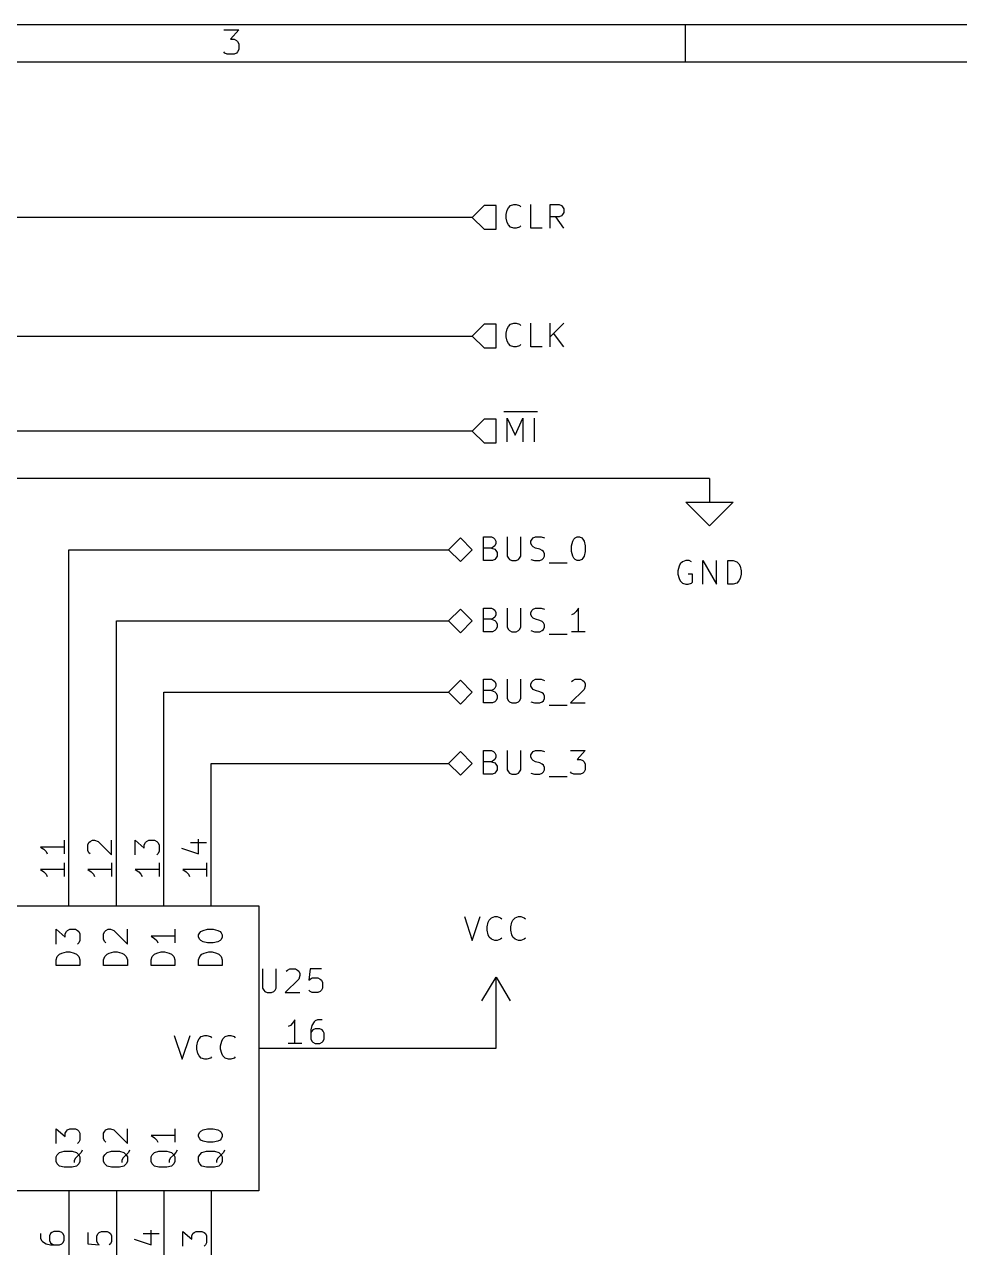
# Model space of a CAD drawing. Extents: x 0.4 to 11.3, y -7.9 to -0.4.
# Drawn here: x 4.906 to 6.877, y -2.97 to -0.394 of the extents above; entities that cross this region are included whole.
import ezdxf

# ---------------------------------------------------------------- set-up
doc = ezdxf.new("R2010")
doc.units = 0
doc.header["$MEASUREMENT"] = 0
for name, color, linetype in [('BROWN2', 54, 'CONTINUOUS'), ('CYAN2', 4, 'CONTINUOUS'), ('GREEN3', 91, 'CONTINUOUS'), ('LYELLOW', 51, 'CONTINUOUS'), ('RED2', 1, 'CONTINUOUS'), ('RED3', 11, 'CONTINUOUS')]:
    doc.layers.add(name, color=color, linetype=linetype)

msp = doc.modelspace()

# ---------------------------------------------------------------- linework, layer by layer
at = {"layer": 'BROWN2', "linetype": 'CONTINUOUS'}
for p, q in [((5.9307, -0.7752), (5.9378, -0.7728)), ((5.9378, -0.7728), (5.9426, -0.7728)), ((5.9426, -0.7728), (5.9497, -0.7752)), ((5.9735, -0.8228), (5.9735, -0.7728)), ((6.014, -0.8228), (6.014, -0.7728)), ((6.014, -0.7728), (6.033, -0.7728)), ((6.033, -0.7728), (6.0378, -0.7752)), ((5.875, -0.775), (5.85, -0.8)), ((5.9, -0.775), (5.875, -0.775)), ((5.9, -0.825), (5.9, -0.775)), ((5.9211, -0.7942), (5.9235, -0.7847)), ((5.9211, -0.8014), (5.9211, -0.7942)), ((5.9235, -0.7847), (5.9259, -0.7799)), ((5.9259, -0.7799), (5.9307, -0.7752)), ((5.9497, -0.7752), (5.9521, -0.7776)), ((6.0378, -0.7966), (6.033, -0.799)), ((6.0378, -0.7752), (6.0402, -0.7776)), ((6.0402, -0.7942), (6.0378, -0.7966)), ((6.0402, -0.7776), (6.0426, -0.7823)), ((6.0426, -0.7895), (6.0402, -0.7942)), ((6.0426, -0.7823), (6.0426, -0.7895)), ((5.85, -0.8), (5.875, -0.825)), ((5.9235, -0.8109), (5.9211, -0.8014)), ((5.9259, -0.8157), (5.9235, -0.8109)), ((5.9307, -0.8204), (5.9259, -0.8157)), ((5.9378, -0.8228), (5.9307, -0.8204)), ((5.9426, -0.8228), (5.9378, -0.8228)), ((5.9497, -0.8204), (5.9426, -0.8228)), ((5.9521, -0.818), (5.9497, -0.8204)), ((5.9973, -0.8228), (5.9735, -0.8228)), ((6.033, -0.799), (6.014, -0.799)), ((6.0426, -0.8228), (6.0259, -0.799)), ((5.875, -0.825), (5.9, -0.825)), ((5.875, -1.025), (5.85, -1.05)), ((5.9, -1.025), (5.875, -1.025)), ((5.9, -1.075), (5.9, -1.025)), ((5.9235, -1.0347), (5.9259, -1.0299)), ((5.9259, -1.0299), (5.9307, -1.0252)), ((5.9307, -1.0252), (5.9378, -1.0228)), ((5.9378, -1.0228), (5.9426, -1.0228)), ((5.9426, -1.0228), (5.9497, -1.0252)), ((5.9497, -1.0252), (5.9521, -1.0276)), ((5.9735, -1.0728), (5.9735, -1.0228)), ((6.014, -1.0728), (6.014, -1.0228)), ((6.0426, -1.0228), (6.014, -1.0514)), ((5.85, -1.05), (5.875, -1.075)), ((5.9211, -1.0442), (5.9235, -1.0347)), ((5.9211, -1.0514), (5.9211, -1.0442)), ((5.9235, -1.0609), (5.9211, -1.0514)), ((6.0426, -1.0728), (6.0211, -1.0442)), ((5.875, -1.075), (5.9, -1.075)), ((5.9259, -1.0657), (5.9235, -1.0609)), ((5.9307, -1.0704), (5.9259, -1.0657)), ((5.9378, -1.0728), (5.9307, -1.0704)), ((5.9426, -1.0728), (5.9378, -1.0728)), ((5.9497, -1.0704), (5.9426, -1.0728)), ((5.9521, -1.068), (5.9497, -1.0704)), ((5.9973, -1.0728), (5.9735, -1.0728)), ((5.9166, -1.2089), (5.9876, -1.2089)), ((5.875, -1.225), (5.85, -1.25)), ((5.9, -1.225), (5.875, -1.225)), ((5.9, -1.275), (5.9, -1.225)), ((5.9235, -1.2728), (5.9235, -1.2228)), ((5.9235, -1.2228), (5.9402, -1.2585)), ((5.9402, -1.2585), (5.9568, -1.2228)), ((5.9568, -1.2228), (5.9568, -1.2728)), ((5.9807, -1.2728), (5.9807, -1.2228)), ((5.85, -1.25), (5.875, -1.275)), ((5.875, -1.275), (5.9, -1.275)), ((5.8, -1.5), (5.825, -1.475)), ((5.825, -1.475), (5.85, -1.5)), ((5.8735, -1.5228), (5.8735, -1.4728)), ((5.8735, -1.4728), (5.8902, -1.4728)), ((5.8902, -1.4728), (5.8949, -1.4752)), ((5.8949, -1.4752), (5.8973, -1.4776)), ((5.8973, -1.4919), (5.8949, -1.4942)), ((5.8973, -1.4776), (5.8997, -1.4823)), ((5.8997, -1.4871), (5.8973, -1.4919)), ((5.8997, -1.4823), (5.8997, -1.4871)), ((5.9235, -1.4728), (5.9235, -1.5133)), ((5.9521, -1.5133), (5.9521, -1.4728)), ((5.9735, -1.4823), (5.9759, -1.4776)), ((5.9735, -1.4871), (5.9735, -1.4823)), ((5.9759, -1.4919), (5.9735, -1.4871)), ((5.9759, -1.4776), (5.9783, -1.4752)), ((5.9783, -1.4942), (5.9759, -1.4919)), ((5.9783, -1.4752), (5.983, -1.4728)), ((5.983, -1.4728), (5.9949, -1.4728)), ((5.9949, -1.4728), (6.0021, -1.4752)), ((6.0592, -1.4919), (6.0616, -1.4823)), ((6.0592, -1.5038), (6.0592, -1.4919)), ((6.0616, -1.4823), (6.064, -1.4776)), ((6.064, -1.4776), (6.0664, -1.4752)), ((6.0664, -1.4752), (6.0711, -1.4728)), ((6.0711, -1.4728), (6.0759, -1.4728)), ((6.0759, -1.4728), (6.0807, -1.4752)), ((6.0807, -1.4752), (6.083, -1.4776)), ((6.083, -1.4776), (6.0854, -1.4823)), ((6.0854, -1.4823), (6.0878, -1.4919)), ((6.0878, -1.4919), (6.0878, -1.5038)), ((5.825, -1.525), (5.8, -1.5)), ((5.85, -1.5), (5.825, -1.525)), ((5.8902, -1.4966), (5.8735, -1.4966)), ((5.8949, -1.4942), (5.8902, -1.4966)), ((5.8902, -1.4966), (5.8973, -1.499)), ((5.8973, -1.499), (5.8997, -1.5014)), ((5.8997, -1.518), (5.8973, -1.5204)), ((5.8997, -1.5014), (5.9021, -1.5061)), ((5.9021, -1.5133), (5.8997, -1.518)), ((5.9021, -1.5061), (5.9021, -1.5133)), ((5.9235, -1.5133), (5.9259, -1.518)), ((5.9259, -1.518), (5.9283, -1.5204)), ((5.9473, -1.5204), (5.9497, -1.518)), ((5.9497, -1.518), (5.9521, -1.5133)), ((5.983, -1.4966), (5.9783, -1.4942)), ((5.9926, -1.499), (5.983, -1.4966)), ((5.9973, -1.5014), (5.9926, -1.499)), ((5.9997, -1.5038), (5.9973, -1.5014)), ((5.9973, -1.5204), (5.9997, -1.518)), ((6.0021, -1.5085), (5.9997, -1.5038)), ((5.9997, -1.518), (6.0021, -1.5133)), ((6.0021, -1.5133), (6.0021, -1.5085)), ((6.0616, -1.5133), (6.0592, -1.5038)), ((6.064, -1.518), (6.0616, -1.5133)), ((6.0664, -1.5204), (6.064, -1.518)), ((6.083, -1.518), (6.0807, -1.5204)), ((6.0854, -1.5133), (6.083, -1.518)), ((6.0878, -1.5038), (6.0854, -1.5133)), ((5.8926, -1.5228), (5.8735, -1.5228)), ((5.8973, -1.5204), (5.8926, -1.5228)), ((5.9283, -1.5204), (5.933, -1.5228)), ((5.933, -1.5228), (5.9426, -1.5228)), ((5.9426, -1.5228), (5.9473, -1.5204)), ((5.9735, -1.5204), (5.9807, -1.5228)), ((5.9807, -1.5228), (5.9926, -1.5228)), ((5.9926, -1.5228), (5.9973, -1.5204)), ((6.0116, -1.5276), (6.0497, -1.5276)), ((6.0711, -1.5228), (6.0664, -1.5204)), ((6.0759, -1.5228), (6.0711, -1.5228)), ((6.0807, -1.5204), (6.0759, -1.5228)), ((5.8735, -1.6728), (5.8735, -1.6228)), ((5.8735, -1.6228), (5.8902, -1.6228)), ((5.8902, -1.6228), (5.8949, -1.6252)), ((5.9235, -1.6228), (5.9235, -1.6633)), ((5.9521, -1.6633), (5.9521, -1.6228)), ((5.9783, -1.6252), (5.983, -1.6228)), ((5.983, -1.6228), (5.9949, -1.6228)), ((5.9949, -1.6228), (6.0021, -1.6252)), ((6.0735, -1.6228), (6.0688, -1.6299)), ((6.0735, -1.6728), (6.0735, -1.6228)), ((5.8, -1.65), (5.825, -1.625)), ((5.825, -1.625), (5.85, -1.65)), ((5.8902, -1.6466), (5.8735, -1.6466)), ((5.8949, -1.6442), (5.8902, -1.6466)), ((5.8902, -1.6466), (5.8973, -1.649)), ((5.8949, -1.6252), (5.8973, -1.6276)), ((5.8973, -1.6419), (5.8949, -1.6442)), ((5.8973, -1.6276), (5.8997, -1.6323)), ((5.8997, -1.6371), (5.8973, -1.6419)), ((5.8997, -1.6323), (5.8997, -1.6371)), ((5.9735, -1.6323), (5.9759, -1.6276)), ((5.9735, -1.6371), (5.9735, -1.6323)), ((5.9759, -1.6419), (5.9735, -1.6371)), ((5.9759, -1.6276), (5.9783, -1.6252)), ((5.9783, -1.6442), (5.9759, -1.6419)), ((5.983, -1.6466), (5.9783, -1.6442)), ((5.9926, -1.649), (5.983, -1.6466)), ((6.064, -1.6347), (6.0592, -1.6371)), ((6.0688, -1.6299), (6.064, -1.6347)), ((5.825, -1.675), (5.8, -1.65)), ((5.85, -1.65), (5.825, -1.675)), ((5.8926, -1.6728), (5.8735, -1.6728)), ((5.8973, -1.6704), (5.8926, -1.6728)), ((5.8973, -1.649), (5.8997, -1.6514)), ((5.8997, -1.668), (5.8973, -1.6704)), ((5.8997, -1.6514), (5.9021, -1.6561)), ((5.9021, -1.6633), (5.8997, -1.668)), ((5.9021, -1.6561), (5.9021, -1.6633)), ((5.9235, -1.6633), (5.9259, -1.668)), ((5.9259, -1.668), (5.9283, -1.6704)), ((5.9283, -1.6704), (5.933, -1.6728)), ((5.933, -1.6728), (5.9426, -1.6728)), ((5.9426, -1.6728), (5.9473, -1.6704)), ((5.9473, -1.6704), (5.9497, -1.668)), ((5.9497, -1.668), (5.9521, -1.6633)), ((5.9735, -1.6704), (5.9807, -1.6728)), ((5.9807, -1.6728), (5.9926, -1.6728)), ((5.9973, -1.6514), (5.9926, -1.649)), ((5.9926, -1.6728), (5.9973, -1.6704)), ((5.9997, -1.6538), (5.9973, -1.6514)), ((5.9973, -1.6704), (5.9997, -1.668)), ((6.0021, -1.6585), (5.9997, -1.6538)), ((5.9997, -1.668), (6.0021, -1.6633)), ((6.0021, -1.6633), (6.0021, -1.6585)), ((6.0878, -1.6728), (6.0592, -1.6728)), ((6.0116, -1.6776), (6.0497, -1.6776)), ((5.8, -1.8), (5.825, -1.775)), ((5.825, -1.775), (5.85, -1.8)), ((5.8735, -1.8228), (5.8735, -1.7728)), ((5.8735, -1.7728), (5.8902, -1.7728)), ((5.8902, -1.7728), (5.8949, -1.7752)), ((5.8949, -1.7752), (5.8973, -1.7776)), ((5.9235, -1.7728), (5.9235, -1.8133)), ((5.9521, -1.8133), (5.9521, -1.7728)), ((5.9759, -1.7776), (5.9783, -1.7752)), ((5.9783, -1.7752), (5.983, -1.7728)), ((5.983, -1.7728), (5.9949, -1.7728)), ((5.9949, -1.7728), (6.0021, -1.7752)), ((6.0592, -1.7776), (6.0616, -1.7752)), ((6.0616, -1.7752), (6.0664, -1.7728)), ((6.0664, -1.7728), (6.0783, -1.7728)), ((6.0783, -1.7728), (6.083, -1.7752)), ((6.083, -1.7752), (6.0854, -1.7776)), ((5.825, -1.825), (5.8, -1.8)), ((5.85, -1.8), (5.825, -1.825)), ((5.8902, -1.7966), (5.8735, -1.7966)), ((5.8949, -1.7942), (5.8902, -1.7966)), ((5.8902, -1.7966), (5.8973, -1.799)), ((5.8973, -1.7919), (5.8949, -1.7942)), ((5.8973, -1.7776), (5.8997, -1.7823)), ((5.8997, -1.7871), (5.8973, -1.7919)), ((5.8973, -1.799), (5.8997, -1.8014)), ((5.8997, -1.7823), (5.8997, -1.7871)), ((5.8997, -1.8014), (5.9021, -1.8061)), ((5.9735, -1.7823), (5.9759, -1.7776)), ((5.9735, -1.7871), (5.9735, -1.7823)), ((5.9759, -1.7919), (5.9735, -1.7871)), ((5.9783, -1.7942), (5.9759, -1.7919)), ((5.983, -1.7966), (5.9783, -1.7942)), ((5.9926, -1.799), (5.983, -1.7966)), ((5.9973, -1.8014), (5.9926, -1.799)), ((5.9997, -1.8038), (5.9973, -1.8014)), ((6.0854, -1.7942), (6.0568, -1.8228)), ((6.0854, -1.7776), (6.0878, -1.7823)), ((6.0878, -1.7871), (6.0854, -1.7942)), ((6.0878, -1.7823), (6.0878, -1.7871)), ((5.8926, -1.8228), (5.8735, -1.8228)), ((5.8973, -1.8204), (5.8926, -1.8228)), ((5.8997, -1.818), (5.8973, -1.8204)), ((5.9021, -1.8133), (5.8997, -1.818)), ((5.9021, -1.8061), (5.9021, -1.8133)), ((5.9235, -1.8133), (5.9259, -1.818)), ((5.9259, -1.818), (5.9283, -1.8204)), ((5.9283, -1.8204), (5.933, -1.8228)), ((5.933, -1.8228), (5.9426, -1.8228)), ((5.9426, -1.8228), (5.9473, -1.8204)), ((5.9473, -1.8204), (5.9497, -1.818)), ((5.9497, -1.818), (5.9521, -1.8133)), ((5.9735, -1.8204), (5.9807, -1.8228)), ((5.9807, -1.8228), (5.9926, -1.8228)), ((5.9926, -1.8228), (5.9973, -1.8204)), ((5.9973, -1.8204), (5.9997, -1.818)), ((6.0021, -1.8085), (5.9997, -1.8038)), ((5.9997, -1.818), (6.0021, -1.8133)), ((6.0021, -1.8133), (6.0021, -1.8085)), ((6.0116, -1.8276), (6.0497, -1.8276)), ((6.0568, -1.8228), (6.0878, -1.8228)), ((5.8, -1.95), (5.825, -1.925)), ((5.825, -1.925), (5.85, -1.95)), ((5.8735, -1.9728), (5.8735, -1.9228)), ((5.8735, -1.9228), (5.8902, -1.9228)), ((5.8902, -1.9228), (5.8949, -1.9252)), ((5.8949, -1.9252), (5.8973, -1.9276)), ((5.8973, -1.9276), (5.8997, -1.9323)), ((5.9235, -1.9228), (5.9235, -1.9633)), ((5.9521, -1.9633), (5.9521, -1.9228)), ((5.9735, -1.9323), (5.9759, -1.9276)), ((5.9759, -1.9276), (5.9783, -1.9252)), ((5.9783, -1.9252), (5.983, -1.9228)), ((5.983, -1.9228), (5.9949, -1.9228)), ((5.9949, -1.9228), (6.0021, -1.9252)), ((6.0568, -1.9228), (6.0878, -1.9228)), ((6.0878, -1.9228), (6.0711, -1.9419)), ((5.825, -1.975), (5.8, -1.95)), ((5.85, -1.95), (5.825, -1.975)), ((5.8902, -1.9466), (5.8735, -1.9466)), ((5.8949, -1.9442), (5.8902, -1.9466)), ((5.8902, -1.9466), (5.8973, -1.949)), ((5.8973, -1.9419), (5.8949, -1.9442)), ((5.8997, -1.9371), (5.8973, -1.9419)), ((5.8973, -1.949), (5.8997, -1.9514)), ((5.8997, -1.9323), (5.8997, -1.9371)), ((5.8997, -1.9514), (5.9021, -1.9561)), ((5.9021, -1.9561), (5.9021, -1.9633)), ((5.9735, -1.9371), (5.9735, -1.9323)), ((5.9759, -1.9419), (5.9735, -1.9371)), ((5.9783, -1.9442), (5.9759, -1.9419)), ((5.983, -1.9466), (5.9783, -1.9442)), ((5.9926, -1.949), (5.983, -1.9466)), ((5.9973, -1.9514), (5.9926, -1.949)), ((5.9997, -1.9538), (5.9973, -1.9514)), ((6.0021, -1.9585), (5.9997, -1.9538)), ((6.0711, -1.9419), (6.0783, -1.9419)), ((6.0783, -1.9419), (6.083, -1.9442)), ((6.083, -1.9442), (6.0854, -1.9466)), ((6.0854, -1.9466), (6.0878, -1.9514)), ((6.0878, -1.9514), (6.0878, -1.9633)), ((5.8926, -1.9728), (5.8735, -1.9728)), ((5.8973, -1.9704), (5.8926, -1.9728)), ((5.8997, -1.968), (5.8973, -1.9704)), ((5.9021, -1.9633), (5.8997, -1.968)), ((5.9235, -1.9633), (5.9259, -1.968)), ((5.9259, -1.968), (5.9283, -1.9704)), ((5.9283, -1.9704), (5.933, -1.9728)), ((5.933, -1.9728), (5.9426, -1.9728)), ((5.9426, -1.9728), (5.9473, -1.9704)), ((5.9473, -1.9704), (5.9497, -1.968)), ((5.9497, -1.968), (5.9521, -1.9633)), ((5.9735, -1.9704), (5.9807, -1.9728)), ((5.9807, -1.9728), (5.9926, -1.9728)), ((5.9926, -1.9728), (5.9973, -1.9704)), ((5.9973, -1.9704), (5.9997, -1.968)), ((5.9997, -1.968), (6.0021, -1.9633)), ((6.0021, -1.9633), (6.0021, -1.9585)), ((6.0116, -1.9776), (6.0497, -1.9776)), ((6.0592, -1.9704), (6.0568, -1.968)), ((6.064, -1.9728), (6.0592, -1.9704)), ((6.0783, -1.9728), (6.064, -1.9728)), ((6.083, -1.9704), (6.0783, -1.9728)), ((6.0854, -1.968), (6.083, -1.9704)), ((6.0878, -1.9633), (6.0854, -1.968))]:
    msp.add_line(p, q, dxfattribs=at)
at = {"layer": 'CYAN2', "linetype": 'CONTINUOUS'}
for p, q in [((6.2857, -1.5347), (6.2833, -1.5442)), ((6.2833, -1.5442), (6.2833, -1.5514)), ((6.2881, -1.5299), (6.2857, -1.5347)), ((6.2929, -1.5252), (6.2881, -1.5299)), ((6.3, -1.5228), (6.2929, -1.5252)), ((6.3071, -1.5228), (6.3, -1.5228)), ((6.3119, -1.5252), (6.3071, -1.5228)), ((6.3357, -1.5728), (6.3357, -1.5228)), ((6.3357, -1.5228), (6.3643, -1.5728)), ((6.3643, -1.5728), (6.3643, -1.5228)), ((6.3881, -1.5728), (6.3881, -1.5228)), ((6.3881, -1.5228), (6.4, -1.5228)), ((6.4, -1.5228), (6.4071, -1.5252)), ((6.4071, -1.5252), (6.4119, -1.5299)), ((6.4119, -1.5299), (6.4143, -1.5347)), ((6.4143, -1.5347), (6.4167, -1.5442)), ((6.4167, -1.5442), (6.4167, -1.5514)), ((6.2833, -1.5514), (6.2857, -1.5609)), ((6.2857, -1.5609), (6.2881, -1.5657)), ((6.2881, -1.5657), (6.2929, -1.5704)), ((6.2929, -1.5704), (6.3, -1.5728)), ((6.3143, -1.5514), (6.3048, -1.5514)), ((6.3048, -1.5728), (6.3119, -1.5704)), ((6.3119, -1.5704), (6.3143, -1.568)), ((6.3143, -1.568), (6.3143, -1.5514)), ((6.4071, -1.5704), (6.4, -1.5728)), ((6.4119, -1.5657), (6.4071, -1.5704)), ((6.4143, -1.5609), (6.4119, -1.5657)), ((6.4167, -1.5514), (6.4143, -1.5609)), ((6.3, -1.5728), (6.3048, -1.5728)), ((6.4, -1.5728), (6.3881, -1.5728)), ((5.8333, -2.2728), (5.85, -2.3228)), ((5.85, -2.3228), (5.8667, -2.2728)), ((5.881, -2.2942), (5.8833, -2.2847)), ((5.8833, -2.2847), (5.8857, -2.2799)), ((5.8857, -2.2799), (5.8905, -2.2752)), ((5.8905, -2.2752), (5.8976, -2.2728)), ((5.8976, -2.2728), (5.9024, -2.2728)), ((5.9024, -2.2728), (5.9095, -2.2752)), ((5.9095, -2.2752), (5.9119, -2.2776)), ((5.931, -2.2942), (5.9333, -2.2847)), ((5.9333, -2.2847), (5.9357, -2.2799)), ((5.9357, -2.2799), (5.9405, -2.2752)), ((5.9405, -2.2752), (5.9476, -2.2728)), ((5.9476, -2.2728), (5.9524, -2.2728)), ((5.9524, -2.2728), (5.9595, -2.2752)), ((5.9595, -2.2752), (5.9619, -2.2776)), ((4.9731, -2.3305), (4.9731, -2.2995)), ((4.9731, -2.2995), (4.9922, -2.3162)), ((4.9922, -2.309), (4.9946, -2.3043)), ((4.9922, -2.3162), (4.9922, -2.309)), ((4.9946, -2.3043), (4.9969, -2.3019)), ((4.9969, -2.3019), (5.0017, -2.2995)), ((5.0017, -2.2995), (5.0136, -2.2995)), ((5.0136, -2.2995), (5.0184, -2.3019)), ((5.0184, -2.3019), (5.0208, -2.3043)), ((5.0208, -2.3043), (5.0231, -2.309)), ((5.0231, -2.309), (5.0231, -2.3233)), ((5.0731, -2.309), (5.0755, -2.3043)), ((5.0731, -2.3209), (5.0731, -2.309)), ((5.0755, -2.3043), (5.0779, -2.3019)), ((5.0779, -2.3019), (5.0827, -2.2995)), ((5.0827, -2.2995), (5.0874, -2.2995)), ((5.0874, -2.2995), (5.0946, -2.3019)), ((5.0946, -2.3019), (5.1231, -2.3305)), ((5.1231, -2.3305), (5.1231, -2.2995)), ((5.2231, -2.3138), (5.1731, -2.3138)), ((5.1731, -2.3138), (5.1803, -2.3186)), ((5.2231, -2.2995), (5.2231, -2.3281)), ((5.2731, -2.3114), (5.2755, -2.3067)), ((5.2731, -2.3162), (5.2731, -2.3114)), ((5.2755, -2.3209), (5.2731, -2.3162)), ((5.2755, -2.3067), (5.2779, -2.3043)), ((5.2779, -2.3043), (5.2827, -2.3019)), ((5.2827, -2.3019), (5.2922, -2.2995)), ((5.2922, -2.2995), (5.3041, -2.2995)), ((5.3041, -2.2995), (5.3136, -2.3019)), ((5.3136, -2.3019), (5.3184, -2.3043)), ((5.3184, -2.3043), (5.3208, -2.3067)), ((5.3208, -2.3067), (5.3231, -2.3114)), ((5.3231, -2.3162), (5.3208, -2.3209)), ((5.3231, -2.3114), (5.3231, -2.3162)), ((5.881, -2.3014), (5.881, -2.2942)), ((5.8833, -2.3109), (5.881, -2.3014)), ((5.8857, -2.3157), (5.8833, -2.3109)), ((5.8905, -2.3204), (5.8857, -2.3157)), ((5.9119, -2.318), (5.9095, -2.3204)), ((5.931, -2.3014), (5.931, -2.2942)), ((5.9333, -2.3109), (5.931, -2.3014)), ((5.9357, -2.3157), (5.9333, -2.3109)), ((5.9405, -2.3204), (5.9357, -2.3157)), ((5.9619, -2.318), (5.9595, -2.3204)), ((5.0208, -2.3281), (5.0184, -2.3305)), ((5.0231, -2.3233), (5.0208, -2.3281)), ((5.0755, -2.3257), (5.0731, -2.3209)), ((5.0779, -2.3281), (5.0755, -2.3257)), ((5.1803, -2.3186), (5.185, -2.3233)), ((5.185, -2.3233), (5.1874, -2.3281)), ((5.2779, -2.3233), (5.2755, -2.3209)), ((5.2827, -2.3257), (5.2779, -2.3233)), ((5.2922, -2.3281), (5.2827, -2.3257)), ((5.3041, -2.3281), (5.2922, -2.3281)), ((5.3136, -2.3257), (5.3041, -2.3281)), ((5.3184, -2.3233), (5.3136, -2.3257)), ((5.3208, -2.3209), (5.3184, -2.3233)), ((5.8976, -2.3228), (5.8905, -2.3204)), ((5.9024, -2.3228), (5.8976, -2.3228)), ((5.9095, -2.3204), (5.9024, -2.3228)), ((5.9476, -2.3228), (5.9405, -2.3204)), ((5.9524, -2.3228), (5.9476, -2.3228)), ((5.9595, -2.3204), (5.9524, -2.3228)), ((4.9731, -2.3638), (4.9755, -2.3567)), ((4.9731, -2.3757), (4.9731, -2.3638)), ((4.9755, -2.3567), (4.9803, -2.3519)), ((4.9803, -2.3519), (4.985, -2.3495)), ((4.985, -2.3495), (4.9946, -2.3471)), ((4.9946, -2.3471), (5.0017, -2.3471)), ((5.0017, -2.3471), (5.0112, -2.3495)), ((5.0112, -2.3495), (5.016, -2.3519)), ((5.016, -2.3519), (5.0208, -2.3567)), ((5.0208, -2.3567), (5.0231, -2.3638)), ((5.0231, -2.3638), (5.0231, -2.3757)), ((5.0731, -2.3638), (5.0755, -2.3567)), ((5.0731, -2.3757), (5.0731, -2.3638)), ((5.0755, -2.3567), (5.0803, -2.3519)), ((5.0803, -2.3519), (5.085, -2.3495)), ((5.085, -2.3495), (5.0946, -2.3471)), ((5.0946, -2.3471), (5.1017, -2.3471)), ((5.1017, -2.3471), (5.1112, -2.3495)), ((5.1112, -2.3495), (5.116, -2.3519)), ((5.116, -2.3519), (5.1208, -2.3567)), ((5.1208, -2.3567), (5.1231, -2.3638)), ((5.1231, -2.3638), (5.1231, -2.3757)), ((5.1731, -2.3638), (5.1755, -2.3567)), ((5.1731, -2.3757), (5.1731, -2.3638)), ((5.1755, -2.3567), (5.1803, -2.3519)), ((5.1803, -2.3519), (5.185, -2.3495)), ((5.185, -2.3495), (5.1946, -2.3471)), ((5.1946, -2.3471), (5.2017, -2.3471)), ((5.2017, -2.3471), (5.2112, -2.3495)), ((5.2112, -2.3495), (5.216, -2.3519)), ((5.216, -2.3519), (5.2208, -2.3567)), ((5.2208, -2.3567), (5.2231, -2.3638)), ((5.2231, -2.3638), (5.2231, -2.3757)), ((5.2731, -2.3638), (5.2755, -2.3567)), ((5.2731, -2.3757), (5.2731, -2.3638)), ((5.2755, -2.3567), (5.2803, -2.3519)), ((5.2803, -2.3519), (5.285, -2.3495)), ((5.285, -2.3495), (5.2946, -2.3471)), ((5.2946, -2.3471), (5.3017, -2.3471)), ((5.3017, -2.3471), (5.3112, -2.3495)), ((5.3112, -2.3495), (5.316, -2.3519)), ((5.316, -2.3519), (5.3208, -2.3567)), ((5.3208, -2.3567), (5.3231, -2.3638)), ((5.3231, -2.3638), (5.3231, -2.3757)), ((5.0231, -2.3757), (4.9731, -2.3757)), ((5.1231, -2.3757), (5.0731, -2.3757)), ((5.2231, -2.3757), (5.1731, -2.3757)), ((5.3231, -2.3757), (5.2731, -2.3757)), ((5.4081, -2.3828), (5.4081, -2.4233)), ((5.4367, -2.4233), (5.4367, -2.3828)), ((5.4581, -2.3876), (5.4605, -2.3852)), ((5.4605, -2.3852), (5.4652, -2.3828)), ((5.4652, -2.3828), (5.4771, -2.3828)), ((5.4771, -2.3828), (5.4819, -2.3852)), ((5.4819, -2.3852), (5.4843, -2.3876)), ((5.4843, -2.3876), (5.4867, -2.3923)), ((5.4867, -2.3923), (5.4867, -2.3971)), ((5.5081, -2.3828), (5.5057, -2.4066)), ((5.5319, -2.3828), (5.5081, -2.3828)), ((5.4843, -2.4042), (5.4557, -2.4328)), ((5.4867, -2.3971), (5.4843, -2.4042)), ((5.5057, -2.4066), (5.5081, -2.4042)), ((5.5081, -2.4042), (5.5129, -2.4019)), ((5.5129, -2.4019), (5.5248, -2.4019)), ((5.5248, -2.4019), (5.5295, -2.4042)), ((5.5295, -2.4042), (5.5319, -2.4066)), ((5.5319, -2.4066), (5.5343, -2.4114)), ((5.5343, -2.4114), (5.5343, -2.4233)), ((5.4081, -2.4233), (5.4105, -2.428)), ((5.4105, -2.428), (5.4129, -2.4304)), ((5.4129, -2.4304), (5.4176, -2.4328)), ((5.4176, -2.4328), (5.4271, -2.4328)), ((5.4271, -2.4328), (5.4319, -2.4304)), ((5.4319, -2.4304), (5.4343, -2.428)), ((5.4343, -2.428), (5.4367, -2.4233)), ((5.4557, -2.4328), (5.4867, -2.4328)), ((5.5081, -2.4304), (5.5057, -2.428)), ((5.5129, -2.4328), (5.5081, -2.4304)), ((5.5248, -2.4328), (5.5129, -2.4328)), ((5.5295, -2.4304), (5.5248, -2.4328)), ((5.5319, -2.428), (5.5295, -2.4304)), ((5.5343, -2.4233), (5.5319, -2.428)), ((5.2219, -2.5231), (5.2386, -2.5731)), ((5.2386, -2.5731), (5.2552, -2.5231)), ((5.279, -2.5255), (5.2862, -2.5231)), ((5.2862, -2.5231), (5.2909, -2.5231)), ((5.2909, -2.5231), (5.2981, -2.5255)), ((5.329, -2.5255), (5.3362, -2.5231)), ((5.3362, -2.5231), (5.3409, -2.5231)), ((5.3409, -2.5231), (5.3481, -2.5255)), ((5.2695, -2.5446), (5.2719, -2.535)), ((5.2695, -2.5517), (5.2695, -2.5446)), ((5.2719, -2.535), (5.2743, -2.5303)), ((5.2743, -2.5303), (5.279, -2.5255)), ((5.2981, -2.5255), (5.3005, -2.5279)), ((5.3195, -2.5446), (5.3219, -2.535)), ((5.3195, -2.5517), (5.3195, -2.5446)), ((5.3219, -2.535), (5.3243, -2.5303)), ((5.3243, -2.5303), (5.329, -2.5255)), ((5.3481, -2.5255), (5.3505, -2.5279)), ((5.2719, -2.5612), (5.2695, -2.5517)), ((5.2743, -2.566), (5.2719, -2.5612)), ((5.279, -2.5708), (5.2743, -2.566)), ((5.2862, -2.5731), (5.279, -2.5708)), ((5.2909, -2.5731), (5.2862, -2.5731)), ((5.2981, -2.5708), (5.2909, -2.5731)), ((5.3005, -2.5684), (5.2981, -2.5708)), ((5.3219, -2.5612), (5.3195, -2.5517)), ((5.3243, -2.566), (5.3219, -2.5612)), ((5.329, -2.5708), (5.3243, -2.566)), ((5.3362, -2.5731), (5.329, -2.5708)), ((5.3409, -2.5731), (5.3362, -2.5731)), ((5.3481, -2.5708), (5.3409, -2.5731)), ((5.3505, -2.5684), (5.3481, -2.5708)), ((4.9731, -2.7505), (4.9731, -2.7195)), ((4.9731, -2.7195), (4.9922, -2.7362)), ((4.9922, -2.729), (4.9946, -2.7243)), ((4.9922, -2.7362), (4.9922, -2.729)), ((4.9946, -2.7243), (4.9969, -2.7219)), ((4.9969, -2.7219), (5.0017, -2.7195)), ((5.0017, -2.7195), (5.0136, -2.7195)), ((5.0136, -2.7195), (5.0184, -2.7219)), ((5.0184, -2.7219), (5.0208, -2.7243)), ((5.0208, -2.7243), (5.0231, -2.729)), ((5.0231, -2.729), (5.0231, -2.7433)), ((5.0731, -2.729), (5.0755, -2.7243)), ((5.0731, -2.7409), (5.0731, -2.729)), ((5.0755, -2.7243), (5.0779, -2.7219)), ((5.0779, -2.7219), (5.0827, -2.7195)), ((5.0827, -2.7195), (5.0874, -2.7195)), ((5.0874, -2.7195), (5.0946, -2.7219)), ((5.0946, -2.7219), (5.1231, -2.7505)), ((5.1231, -2.7505), (5.1231, -2.7195)), ((5.2231, -2.7195), (5.2231, -2.7481)), ((5.2731, -2.7314), (5.2755, -2.7267)), ((5.2755, -2.7267), (5.2779, -2.7243)), ((5.2779, -2.7243), (5.2827, -2.7219)), ((5.2827, -2.7219), (5.2922, -2.7195)), ((5.2922, -2.7195), (5.3041, -2.7195)), ((5.3041, -2.7195), (5.3136, -2.7219)), ((5.3136, -2.7219), (5.3184, -2.7243)), ((5.3184, -2.7243), (5.3208, -2.7267)), ((5.3208, -2.7267), (5.3231, -2.7314)), ((5.0208, -2.7481), (5.0184, -2.7505)), ((5.0231, -2.7433), (5.0208, -2.7481)), ((5.0755, -2.7457), (5.0731, -2.7409)), ((5.0779, -2.7481), (5.0755, -2.7457)), ((5.2231, -2.7338), (5.1731, -2.7338)), ((5.1731, -2.7338), (5.1803, -2.7386)), ((5.1803, -2.7386), (5.185, -2.7433)), ((5.185, -2.7433), (5.1874, -2.7481)), ((5.2731, -2.7362), (5.2731, -2.7314)), ((5.2755, -2.7409), (5.2731, -2.7362)), ((5.2779, -2.7433), (5.2755, -2.7409)), ((5.2827, -2.7457), (5.2779, -2.7433)), ((5.2922, -2.7481), (5.2827, -2.7457)), ((5.3041, -2.7481), (5.2922, -2.7481)), ((5.3136, -2.7457), (5.3041, -2.7481)), ((5.3184, -2.7433), (5.3136, -2.7457)), ((5.3208, -2.7409), (5.3184, -2.7433)), ((5.3231, -2.7362), (5.3208, -2.7409)), ((5.3231, -2.7314), (5.3231, -2.7362)), ((4.9731, -2.779), (4.9755, -2.7743)), ((4.9731, -2.7886), (4.9731, -2.779)), ((4.9755, -2.7743), (4.9803, -2.7695)), ((4.9803, -2.7695), (4.9898, -2.7671)), ((4.9898, -2.7671), (5.0065, -2.7671)), ((5.0065, -2.7671), (5.016, -2.7695)), ((5.0136, -2.7814), (5.0112, -2.7862)), ((5.0208, -2.7743), (5.0136, -2.7814)), ((5.016, -2.7695), (5.0208, -2.7743)), ((5.0255, -2.7695), (5.0208, -2.7743)), ((5.0208, -2.7743), (5.0231, -2.779)), ((5.0231, -2.779), (5.0231, -2.7886)), ((5.0279, -2.7648), (5.0255, -2.7695)), ((5.0731, -2.779), (5.0755, -2.7743)), ((5.0731, -2.7886), (5.0731, -2.779)), ((5.0755, -2.7743), (5.0803, -2.7695)), ((5.0803, -2.7695), (5.0898, -2.7671)), ((5.0898, -2.7671), (5.1065, -2.7671)), ((5.1065, -2.7671), (5.116, -2.7695)), ((5.1136, -2.7814), (5.1112, -2.7862)), ((5.1208, -2.7743), (5.1136, -2.7814)), ((5.116, -2.7695), (5.1208, -2.7743)), ((5.1255, -2.7695), (5.1208, -2.7743)), ((5.1208, -2.7743), (5.1231, -2.779)), ((5.1231, -2.779), (5.1231, -2.7886)), ((5.1279, -2.7648), (5.1255, -2.7695)), ((5.1731, -2.779), (5.1755, -2.7743)), ((5.1731, -2.7886), (5.1731, -2.779)), ((5.1755, -2.7743), (5.1803, -2.7695)), ((5.1803, -2.7695), (5.1898, -2.7671)), ((5.1898, -2.7671), (5.2065, -2.7671)), ((5.2065, -2.7671), (5.216, -2.7695)), ((5.2136, -2.7814), (5.2112, -2.7862)), ((5.2208, -2.7743), (5.2136, -2.7814)), ((5.216, -2.7695), (5.2208, -2.7743)), ((5.2255, -2.7695), (5.2208, -2.7743)), ((5.2208, -2.7743), (5.2231, -2.779)), ((5.2231, -2.779), (5.2231, -2.7886)), ((5.2279, -2.7648), (5.2255, -2.7695)), ((5.2731, -2.779), (5.2755, -2.7743)), ((5.2731, -2.7886), (5.2731, -2.779)), ((5.2755, -2.7743), (5.2803, -2.7695)), ((5.2803, -2.7695), (5.2898, -2.7671)), ((5.2898, -2.7671), (5.3065, -2.7671)), ((5.3065, -2.7671), (5.316, -2.7695)), ((5.3136, -2.7814), (5.3112, -2.7862)), ((5.3208, -2.7743), (5.3136, -2.7814)), ((5.316, -2.7695), (5.3208, -2.7743)), ((5.3255, -2.7695), (5.3208, -2.7743)), ((5.3208, -2.7743), (5.3231, -2.779)), ((5.3231, -2.779), (5.3231, -2.7886)), ((5.3279, -2.7648), (5.3255, -2.7695)), ((4.9755, -2.7933), (4.9731, -2.7886)), ((4.9803, -2.7981), (4.9755, -2.7933)), ((4.9898, -2.8005), (4.9803, -2.7981)), ((5.0065, -2.8005), (4.9898, -2.8005)), ((5.016, -2.7981), (5.0065, -2.8005)), ((5.0112, -2.7862), (5.0112, -2.7909)), ((5.0208, -2.7933), (5.016, -2.7981)), ((5.0231, -2.7886), (5.0208, -2.7933)), ((5.0755, -2.7933), (5.0731, -2.7886)), ((5.0803, -2.7981), (5.0755, -2.7933)), ((5.0898, -2.8005), (5.0803, -2.7981)), ((5.1065, -2.8005), (5.0898, -2.8005)), ((5.116, -2.7981), (5.1065, -2.8005)), ((5.1112, -2.7862), (5.1112, -2.7909)), ((5.1208, -2.7933), (5.116, -2.7981)), ((5.1231, -2.7886), (5.1208, -2.7933)), ((5.1755, -2.7933), (5.1731, -2.7886)), ((5.1803, -2.7981), (5.1755, -2.7933)), ((5.1898, -2.8005), (5.1803, -2.7981)), ((5.2065, -2.8005), (5.1898, -2.8005)), ((5.216, -2.7981), (5.2065, -2.8005)), ((5.2112, -2.7862), (5.2112, -2.7909)), ((5.2208, -2.7933), (5.216, -2.7981)), ((5.2231, -2.7886), (5.2208, -2.7933)), ((5.2755, -2.7933), (5.2731, -2.7886)), ((5.2803, -2.7981), (5.2755, -2.7933)), ((5.2898, -2.8005), (5.2803, -2.7981)), ((5.3065, -2.8005), (5.2898, -2.8005)), ((5.316, -2.7981), (5.3065, -2.8005)), ((5.3112, -2.7862), (5.3112, -2.7909)), ((5.3208, -2.7933), (5.316, -2.7981)), ((5.3231, -2.7886), (5.3208, -2.7933))]:
    msp.add_line(p, q, dxfattribs=at)
at = {"layer": 'GREEN3', "linetype": 'CONTINUOUS'}
for p, q in [((5.85, -0.8), (4.1, -0.8)), ((4.3, -1.05), (5.85, -1.05)), ((5.85, -1.25), (4.45, -1.25)), ((6.35, -1.35), (4.75, -1.35)), ((5, -1.5), (5.8, -1.5)), ((5, -2.05), (5, -1.5)), ((5.1, -1.65), (5.8, -1.65)), ((5.1, -2.05), (5.1, -1.65)), ((5.2, -1.8), (5.8, -1.8)), ((5.2, -2.05), (5.2, -1.8)), ((5.3, -1.95), (5.8, -1.95)), ((5.3, -2.05), (5.3, -1.95)), ((5.9, -2.55), (5.9, -2.5)), ((5.6, -2.55), (5.9, -2.55))]:
    msp.add_line(p, q, dxfattribs=at)
at = {"layer": 'LYELLOW', "linetype": 'CONTINUOUS'}
for p, q in [((4, -2.25), (5.4, -2.25)), ((5.4, -2.25), (5.4, -2.85)), ((5.4, -2.85), (4, -2.85))]:
    msp.add_line(p, q, dxfattribs=at)
at = {"layer": 'RED2', "linetype": 'CONTINUOUS'}
for p, q in [((0.3937, -0.3937), (11.2993, -0.3937)), ((5.3262, -0.4053), (5.3578, -0.4053)), ((5.3578, -0.4053), (5.3408, -0.4248)), ((6.2992, -0.4724), (6.2992, -0.3937)), ((5.3408, -0.4248), (5.3481, -0.4248)), ((5.3481, -0.4248), (5.353, -0.4272)), ((5.353, -0.4272), (5.3554, -0.4296)), ((5.3554, -0.4296), (5.3578, -0.4345)), ((5.3578, -0.4345), (5.3578, -0.4467)), ((5.3286, -0.454), (5.3262, -0.4516)), ((5.3335, -0.4564), (5.3286, -0.454)), ((5.3481, -0.4564), (5.3335, -0.4564)), ((5.353, -0.454), (5.3481, -0.4564)), ((5.3554, -0.4516), (5.353, -0.454)), ((5.3578, -0.4467), (5.3554, -0.4516)), ((0.4724, -0.4724), (11.2206, -0.4724)), ((6.35, -1.35), (6.35, -1.4)), ((6.35, -1.45), (6.3, -1.4)), ((6.3, -1.4), (6.35, -1.4)), ((6.35, -1.4), (6.4, -1.4)), ((6.4, -1.4), (6.35, -1.45)), ((5, -2.25), (5, -2.05)), ((5.1, -2.25), (5.1, -2.05)), ((5.2, -2.25), (5.2, -2.05)), ((5.3, -2.25), (5.3, -2.05)), ((4, -2.25), (5.4, -2.25)), ((5.4, -2.25), (5.4, -2.85)), ((5.87, -2.45), (5.9, -2.4)), ((5.9, -2.4), (5.93, -2.45)), ((5.9, -2.5), (5.9, -2.4)), ((5.4, -2.55), (5.6, -2.55)), ((5.4, -2.85), (4, -2.85)), ((5, -2.85), (5, -3.05)), ((5.1, -2.85), (5.1, -3.05)), ((5.2, -2.85), (5.2, -3.05)), ((5.3, -2.85), (5.3, -3.05))]:
    msp.add_line(p, q, dxfattribs=at)
at = {"layer": 'RED3', "linetype": 'CONTINUOUS'}
for p, q in [((4.9899, -2.1119), (4.9899, -2.1405)), ((5.0446, -2.1143), (5.0494, -2.1119)), ((5.0494, -2.1119), (5.0542, -2.1119)), ((5.0542, -2.1119), (5.0613, -2.1143)), ((5.0899, -2.1429), (5.0899, -2.1119)), ((5.1399, -2.1429), (5.1399, -2.1119)), ((5.1399, -2.1119), (5.1589, -2.1286)), ((5.1637, -2.1143), (5.1684, -2.1119)), ((5.1684, -2.1119), (5.1804, -2.1119)), ((5.1804, -2.1119), (5.1851, -2.1143)), ((5.2732, -2.1405), (5.2732, -2.1095)), ((4.9899, -2.1262), (4.9399, -2.1262)), ((4.9399, -2.1262), (4.947, -2.1309)), ((4.947, -2.1309), (4.9518, -2.1357)), ((4.9518, -2.1357), (4.9542, -2.1405)), ((5.0399, -2.1214), (5.0423, -2.1167)), ((5.0399, -2.1333), (5.0399, -2.1214)), ((5.0423, -2.1381), (5.0399, -2.1333)), ((5.0423, -2.1167), (5.0446, -2.1143)), ((5.0446, -2.1405), (5.0423, -2.1381)), ((5.0613, -2.1143), (5.0899, -2.1429)), ((5.1589, -2.1214), (5.1613, -2.1167)), ((5.1589, -2.1286), (5.1589, -2.1214)), ((5.1613, -2.1167), (5.1637, -2.1143)), ((5.1851, -2.1143), (5.1875, -2.1167)), ((5.1875, -2.1167), (5.1899, -2.1214)), ((5.1899, -2.1357), (5.1875, -2.1405)), ((5.1899, -2.1214), (5.1899, -2.1357)), ((5.2375, -2.1286), (5.2732, -2.1405)), ((5.2565, -2.1167), (5.2899, -2.1167)), ((4.9899, -2.1595), (4.9899, -2.1881)), ((5.0899, -2.1595), (5.0899, -2.1881)), ((5.1875, -2.1405), (5.1851, -2.1429)), ((5.1899, -2.1595), (5.1899, -2.1881)), ((5.2899, -2.1595), (5.2899, -2.1881)), ((4.9899, -2.1738), (4.9399, -2.1738)), ((4.9399, -2.1738), (4.947, -2.1786)), ((4.947, -2.1786), (4.9518, -2.1833)), ((4.9518, -2.1833), (4.9542, -2.1881)), ((5.0899, -2.1738), (5.0399, -2.1738)), ((5.0399, -2.1738), (5.047, -2.1786)), ((5.047, -2.1786), (5.0518, -2.1833)), ((5.0518, -2.1833), (5.0542, -2.1881)), ((5.1899, -2.1738), (5.1399, -2.1738)), ((5.1399, -2.1738), (5.147, -2.1786)), ((5.147, -2.1786), (5.1518, -2.1833)), ((5.1518, -2.1833), (5.1542, -2.1881)), ((5.2899, -2.1738), (5.2399, -2.1738)), ((5.2399, -2.1738), (5.247, -2.1786)), ((5.247, -2.1786), (5.2518, -2.1833)), ((5.2518, -2.1833), (5.2542, -2.1881)), ((5.4714, -2.497), (5.4667, -2.5018)), ((5.4762, -2.4899), (5.4714, -2.497)), ((5.4762, -2.5399), (5.4762, -2.4899)), ((5.5167, -2.4946), (5.5119, -2.5018)), ((5.519, -2.4923), (5.5167, -2.4946)), ((5.5238, -2.4899), (5.519, -2.4923)), ((5.5333, -2.4899), (5.5238, -2.4899)), ((5.4667, -2.5018), (5.4619, -2.5042)), ((5.5119, -2.5018), (5.5095, -2.5113)), ((5.5095, -2.5113), (5.5095, -2.5304)), ((5.5119, -2.5137), (5.5095, -2.5184)), ((5.5143, -2.5113), (5.5119, -2.5137)), ((5.519, -2.5089), (5.5143, -2.5113)), ((5.5286, -2.5089), (5.519, -2.5089)), ((5.5333, -2.5113), (5.5286, -2.5089)), ((5.5357, -2.5137), (5.5333, -2.5113)), ((5.5381, -2.5184), (5.5357, -2.5137)), ((5.5381, -2.5304), (5.5381, -2.5184)), ((5.4905, -2.5399), (5.4619, -2.5399)), ((5.5095, -2.5304), (5.5119, -2.5351)), ((5.5119, -2.5351), (5.5143, -2.5375)), ((5.5143, -2.5375), (5.519, -2.5399)), ((5.519, -2.5399), (5.5286, -2.5399)), ((5.5286, -2.5399), (5.5333, -2.5375)), ((5.5333, -2.5375), (5.5357, -2.5351)), ((5.5357, -2.5351), (5.5381, -2.5304)), ((4.9684, -2.9357), (4.9637, -2.9381)), ((4.9804, -2.9357), (4.9684, -2.9357)), ((4.9851, -2.9381), (4.9804, -2.9357)), ((5.0637, -2.9381), (5.0684, -2.9357)), ((5.0684, -2.9357), (5.0804, -2.9357)), ((5.0804, -2.9357), (5.0851, -2.9381)), ((5.1732, -2.9643), (5.1732, -2.9333)), ((5.2399, -2.9667), (5.2399, -2.9357)), ((5.2399, -2.9357), (5.2589, -2.9524)), ((5.2637, -2.9381), (5.2684, -2.9357)), ((5.2684, -2.9357), (5.2804, -2.9357)), ((5.2804, -2.9357), (5.2851, -2.9381)), ((4.9399, -2.9405), (4.9399, -2.95)), ((4.9399, -2.95), (4.9423, -2.9548)), ((4.9423, -2.9548), (4.9446, -2.9571)), ((4.9446, -2.9571), (4.9518, -2.9619)), ((4.9518, -2.9619), (4.9613, -2.9643)), ((4.9613, -2.9405), (4.9589, -2.9452)), ((4.9589, -2.9452), (4.9589, -2.9548)), ((4.9589, -2.9548), (4.9613, -2.9595)), ((4.9637, -2.9381), (4.9613, -2.9405)), ((4.9613, -2.9595), (4.9637, -2.9619)), ((4.9637, -2.9619), (4.9684, -2.9643)), ((4.9804, -2.9643), (4.9851, -2.9619)), ((4.9875, -2.9405), (4.9851, -2.9381)), ((4.9851, -2.9619), (4.9875, -2.9595)), ((4.9899, -2.9452), (4.9875, -2.9405)), ((4.9875, -2.9595), (4.9899, -2.9548)), ((4.9899, -2.9548), (4.9899, -2.9452)), ((5.0399, -2.9381), (5.0399, -2.9619)), ((5.0399, -2.9619), (5.0637, -2.9643)), ((5.0589, -2.9452), (5.0613, -2.9405)), ((5.0589, -2.9571), (5.0589, -2.9452)), ((5.0613, -2.9619), (5.0589, -2.9571)), ((5.0613, -2.9405), (5.0637, -2.9381)), ((5.0637, -2.9643), (5.0613, -2.9619)), ((5.0851, -2.9381), (5.0875, -2.9405)), ((5.0875, -2.9619), (5.0851, -2.9643)), ((5.0875, -2.9405), (5.0899, -2.9452)), ((5.0899, -2.9571), (5.0875, -2.9619)), ((5.0899, -2.9452), (5.0899, -2.9571)), ((5.1375, -2.9524), (5.1732, -2.9643)), ((5.1565, -2.9405), (5.1899, -2.9405)), ((5.2589, -2.9452), (5.2613, -2.9405)), ((5.2589, -2.9524), (5.2589, -2.9452)), ((5.2613, -2.9405), (5.2637, -2.9381)), ((5.2851, -2.9381), (5.2875, -2.9405)), ((5.2875, -2.9405), (5.2899, -2.9452)), ((5.2899, -2.9595), (5.2875, -2.9643)), ((5.2899, -2.9452), (5.2899, -2.9595)), ((4.9613, -2.9643), (4.9804, -2.9643)), ((5.2875, -2.9643), (5.2851, -2.9667))]:
    msp.add_line(p, q, dxfattribs=at)

doc.saveas('drawing.dxf')
